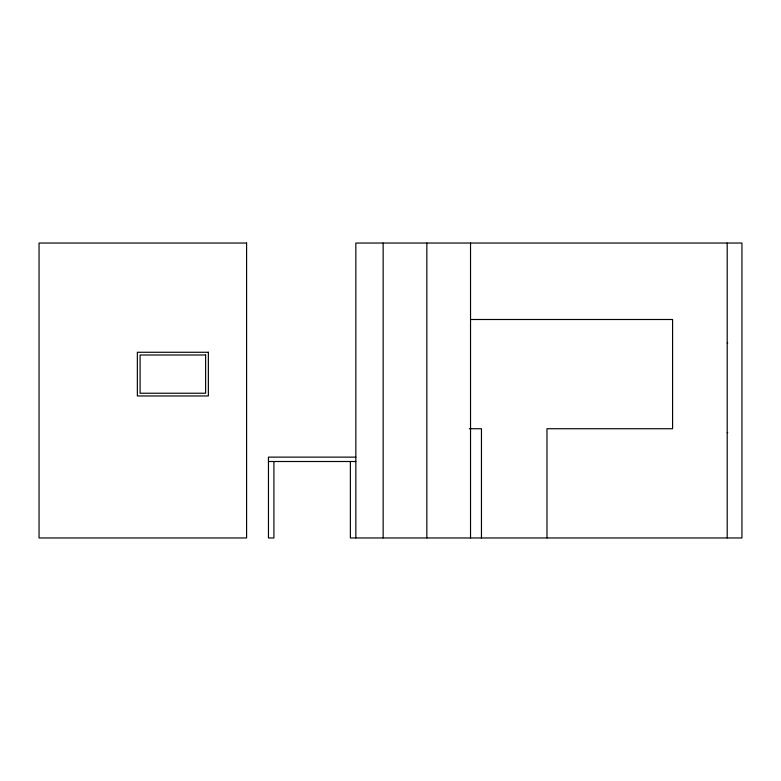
<?xml version="1.0" encoding="UTF-8"?>
<svg xmlns="http://www.w3.org/2000/svg" width="781" height="781" viewBox="0 0 781 781"><rect width="100%" height="100%" fill="white"/><g stroke="black" fill="none" stroke-linecap="round" stroke-linejoin="round"><path stroke-width="1.17" d="M470.513 319.497L672.587 319.497L672.587 428.73L546.973 428.73L546.973 537.963M727.209 342.986L727.746 342.986M469.322 428.73L481.457 428.73L481.457 537.963M727.209 432.557L727.746 432.557M355.843 457.129L268.459 457.129L268.459 537.963L273.916 537.963L273.916 461.503M268.459 461.503L355.843 461.503M727.209 243.037L727.209 537.963M470.533 243.037L470.533 537.963M426.846 243.037L426.846 537.963M383.149 243.037L383.149 537.963M355.843 537.963L355.843 243.037L741.95 243.037L741.95 537.963L350.376 537.963L350.376 461.503M246.591 243.037L39.05 243.037L39.05 537.963L246.591 537.963L246.591 243.037M208.361 352.27L137.358 352.27L137.358 395.957L208.361 395.957L208.361 352.27M205.628 355.004L140.092 355.004L140.092 393.233L205.628 393.233L205.628 355.004"/></g></svg>
